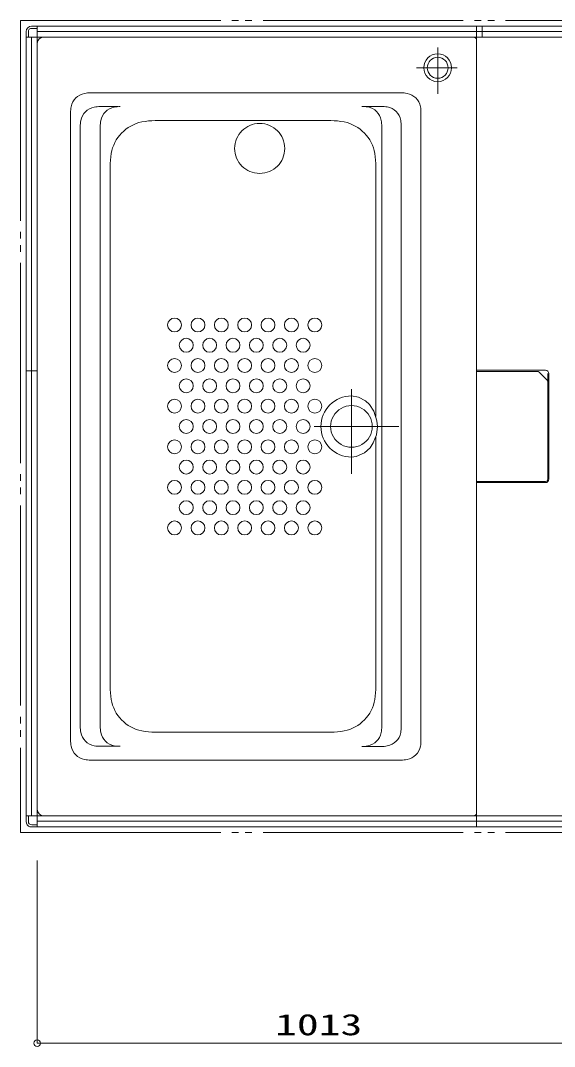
# Model space of a CAD drawing. Units: millimetres on the paper. Extents: x -305 to 305, y -152 to 152.
# Drawn here: x -204.9 to -156.9, y -10.7 to 81.6 of the extents above; entities that cross this region are included whole.
import ezdxf
from ezdxf.enums import TextEntityAlignment as Align

# ---------------------------------------------------------------- set-up
doc = ezdxf.new("R2010")
doc.units = ezdxf.units.MM
doc.linetypes.add('LONG_CHAIN', pattern=[21, 18, -1, 1, -1])
doc.linetypes.add('LONG_DOUBLE_CHAIN', pattern=[21.8, 18, -1, 0.6, -0.6, 0.6, -1])
doc.layers.add('0-0_0', color=7, linetype='Continuous', lineweight=9)
doc.layers.add('0-1_VIEW0001', color=7, linetype='Continuous', lineweight=9)
doc.styles.add('ＭＳ ゴシック', font='')
doc.styles.get('ＭＳ ゴシック').set_extended_font_data('MS Gothic')

# ---------------------------------------------------------------- blocks, each defined once
blk = doc.blocks.new('_ORIGIN')
at = {"layer": '0-0_0'}
blk.add_line((0, 0), (-1, 0), dxfattribs=at)
blk.add_circle((0, 0), 0.5, dxfattribs=at)

msp = doc.modelspace()

# ---------------------------------------------------------------- linework, layer by layer
at = {"layer": '0-0_0'}
for p, q in [((-203.434, 6.033), (-203.434, -10.375)), ((-202.834, -10.375), (-153.364, -10.375))]:
    msp.add_line(p, q, dxfattribs=at)
at = {"layer": '0-1_VIEW0001', "linetype": 'LONG_DOUBLE_CHAIN'}
for p, q in [((-204.934, 81.573), (-111.934, 81.573)), ((-204.934, 81.573), (-204.934, 8.573)), ((-204.934, 8.573), (-153.766, 8.573))]:
    msp.add_line(p, q, dxfattribs=at)
at = {"layer": '0-1_VIEW0001'}
for p, q in [((-204.434, 80.573), (-204.434, 9.548)), ((-204.23, 80.073), (-204.23, 80.569)), ((-113.434, 81.073), (-203.934, 81.073)), ((-203.93, 80.869), (-203.434, 80.869)), ((-113.434, 81.073), (-203.434, 81.073)), ((-203.434, 9.073), (-203.434, 81.073)), ((-203.434, 80.673), (-203.434, 81.073)), ((-113.434, 80.573), (-203.434, 80.573)), ((-163.934, 81.073), (-163.934, 31.074)), ((-163.434, 80.073), (-163.434, 81.073)), ((-112.434, 80.073), (-204.434, 80.073)), ((-204.434, 80.073), (-204.034, 80.073)), ((-203.934, 10.073), (-203.934, 80.073)), ((-203.434, 10.623), (-203.434, 79.524)), ((-202.884, 80.074), (-164.184, 80.074)), ((-163.934, 79.824), (-163.934, 10.323)), ((-198.637, 75.074), (-170.732, 75.074)), ((-196.192, 73.834), (-197.767, 73.834)), ((-173.96, 73.849), (-172.508, 73.849)), ((-200.434, 16.871), (-200.434, 73.276)), ((-168.934, 73.276), (-168.934, 16.871)), ((-199.565, 72.036), (-199.565, 18.11)), ((-197.765, 72.036), (-197.765, 18.11)), ((-192.837, 72.573), (-177.032, 72.573)), ((-172.46, 72.052), (-172.46, 18.095)), ((-170.71, 72.052), (-170.71, 18.095)), ((-196.884, 68.434), (-196.884, 21.713)), ((-172.984, 68.434), (-172.984, 45.973)), ((-203.434, 50.073), (-204.434, 50.073)), ((-163.934, 50.122), (-157.734, 50.122)), ((-157.522, 49.835), (-157.522, 48.535)), ((-157.434, 40.322), (-157.434, 49.822)), ((-157.522, 48.535), (-157.529, 48.304)), ((-172.984, 44.174), (-172.984, 21.713)), ((-163.934, 40.022), (-157.734, 40.022)), ((-163.934, 30.074), (-163.934, 9.073)), ((-177.032, 17.573), (-192.837, 17.573)), ((-196.192, 16.313), (-197.767, 16.313)), ((-173.96, 16.298), (-172.508, 16.298)), ((-183.684, 15.073), (-198.637, 15.073)), ((-183.684, 15.073), (-170.732, 15.073)), ((-204.034, 10.073), (-204.434, 10.073)), ((-204.23, 10.073), (-204.23, 9.552)), ((-203.93, 9.252), (-203.434, 9.252)), ((-153.359, 9.573), (-203.434, 9.573)), ((-203.434, 9.073), (-203.434, 9.473)), ((-202.884, 10.073), (-164.184, 10.073)), ((-203.434, 9.073), (-204.09, 9.073)), ((-153.359, 9.073), (-203.434, 9.073)), ((-153.359, 9.073), (-163.934, 9.073))]:
    msp.add_line(p, q, dxfattribs=at)
at = {"layer": '0-1_VIEW0001', "linetype": 'LONG_CHAIN'}
for p, q in [((-167.434, 79.137), (-167.434, 74.981)), ((-165.668, 77.324), (-169.331, 77.324)), ((-175.184, 48.438), (-175.184, 40.802)), ((-178.549, 45.073), (-170.912, 45.073))]:
    msp.add_line(p, q, dxfattribs=at)
at = {"layer": '0-1_VIEW0001', "color": 4}
for p, q in [((-163.934, 50.02), (-158.466, 50.02)), ((-157.595, 49.232), (-158.324, 49.962)), ((-157.536, 49.091), (-157.536, 40.325)), ((-163.934, 40.125), (-157.736, 40.125))]:
    msp.add_line(p, q, dxfattribs=at)
at = {"layer": '0-1_VIEW0001'}
for points in [[(-153.309, 10.073), (-204.434, 10.073), (-204.434, 80.073)], [(-175.184, 47.823), (-174.554, 47.721), (-173.929, 47.389), (-173.56, 47.043), (-173.173, 46.459), (-172.895, 45.574), (-172.856, 45.073), (-172.943, 44.329), (-173.224, 43.591), (-173.517, 43.154), (-174.011, 42.698), (-174.761, 42.369), (-175.184, 42.323)]]:
    msp.add_lwpolyline(points, dxfattribs=at)
at = {"layer": '0-1_VIEW0001', "color": 4}
for points in [[(-157.595, 49.232), (-157.569, 49.201), (-157.556, 49.177)], [(-157.556, 49.177), (-157.541, 49.132), (-157.536, 49.091)]]:
    msp.add_lwpolyline(points, dxfattribs=at)
at = {"layer": '0-1_VIEW0001'}
for centre, radius in [((-167.434, 77.324), 1.25), ((-167.434, 77.324), 0.94), ((-191.084, 54.198), 0.625), ((-188.984, 54.198), 0.625), ((-186.884, 54.198), 0.625), ((-184.784, 54.198), 0.625), ((-182.684, 54.198), 0.625), ((-180.584, 54.198), 0.625), ((-178.484, 54.198), 0.625), ((-190.034, 52.373), 0.625), ((-187.934, 52.373), 0.625), ((-185.834, 52.373), 0.625), ((-183.734, 52.373), 0.625), ((-181.634, 52.373), 0.625), ((-179.534, 52.373), 0.625), ((-191.084, 50.548), 0.625), ((-188.984, 50.548), 0.625), ((-186.884, 50.548), 0.625), ((-184.784, 50.548), 0.625), ((-182.684, 50.548), 0.625), ((-180.584, 50.548), 0.625), ((-178.484, 50.548), 0.625), ((-190.034, 48.723), 0.625), ((-187.934, 48.723), 0.625), ((-185.834, 48.723), 0.625), ((-183.734, 48.723), 0.625), ((-181.634, 48.723), 0.625), ((-179.534, 48.723), 0.625), ((-191.084, 46.898), 0.625), ((-188.984, 46.898), 0.625), ((-186.884, 46.898), 0.625), ((-184.784, 46.898), 0.625), ((-182.684, 46.898), 0.625), ((-180.584, 46.898), 0.625), ((-178.484, 46.898), 0.625), ((-190.034, 45.073), 0.625), ((-187.934, 45.073), 0.625), ((-185.834, 45.073), 0.625), ((-183.734, 45.073), 0.625), ((-181.634, 45.073), 0.625), ((-179.534, 45.073), 0.625), ((-191.084, 43.248), 0.625), ((-188.984, 43.248), 0.625), ((-186.884, 43.248), 0.625), ((-184.784, 43.248), 0.625), ((-182.684, 43.248), 0.625), ((-180.584, 43.248), 0.625), ((-178.484, 43.248), 0.625), ((-190.034, 41.423), 0.625), ((-187.934, 41.423), 0.625), ((-185.834, 41.423), 0.625), ((-183.734, 41.423), 0.625), ((-181.634, 41.423), 0.625), ((-179.534, 41.423), 0.625), ((-191.084, 39.598), 0.625), ((-188.984, 39.598), 0.625), ((-186.884, 39.598), 0.625), ((-184.784, 39.598), 0.625), ((-182.684, 39.598), 0.625), ((-180.584, 39.598), 0.625), ((-178.484, 39.598), 0.625), ((-190.034, 37.773), 0.625), ((-187.934, 37.773), 0.625), ((-185.834, 37.773), 0.625), ((-183.734, 37.773), 0.625), ((-181.634, 37.773), 0.625), ((-179.534, 37.773), 0.625), ((-191.084, 35.948), 0.625), ((-188.984, 35.948), 0.625), ((-186.884, 35.948), 0.625), ((-184.784, 35.948), 0.625), ((-182.684, 35.948), 0.625), ((-180.584, 35.948), 0.625), ((-178.484, 35.948), 0.625)]:
    msp.add_circle(centre, radius, dxfattribs=at)
at = {"layer": '0-1_VIEW0001', "linetype": 'LONG_DOUBLE_CHAIN'}
msp.add_circle((-183.434, 70.073), 2.25, dxfattribs=at)
at = {"layer": '0-1_VIEW0001'}
for centre, radius, start, end in [((-203.934, 80.573), 0.5, 90, 180), ((-203.93, 80.569), 0.3, 90, 180), ((-202.884, 79.524), 0.55, 90, 180), ((-164.184, 79.824), 0.25, 0, 90), ((-198.909, 73.549), 1.5, 100.47531, 169.52468), ((-198.637, 72.074), 3, 90, 100.47531), ((-170.732, 72.074), 3, 79.52469, 90), ((-170.459, 73.549), 1.5, 10.47531, 79.52469), ((-197.434, 73.276), 3, 169.52468, 180), ((-197.767, 70.834), 3, 90, 100.47531), ((-195.968, 70.834), 3, 90, 100.47531), ((-174.258, 70.849), 3, 79.52469, 90), ((-173.985, 72.324), 1.5, 10.47531, 79.52469), ((-172.508, 70.849), 3, 79.52469, 90), ((-172.235, 72.324), 1.5, 10.47531, 79.52469), ((-171.934, 73.276), 3, 0, 10.47531), ((-198.04, 72.309), 1.5, 100.47531, 169.52468), ((-196.24, 72.309), 1.5, 100.47531, 169.52468), ((-196.565, 72.036), 3, 169.52468, 180), ((-194.765, 72.036), 3, 169.52468, 180), ((-193.334, 69.023), 3.5, 101.47834, 170.30368), ((-192.837, 66.573), 6, 90, 101.47834), ((-177.032, 66.573), 6, 78.52166, 90), ((-176.534, 69.023), 3.5, 9.69632, 78.52166), ((-175.46, 72.052), 3, 0, 10.47531), ((-173.71, 72.052), 3, 0, 10.47531), ((-189.884, 68.434), 7, 170.30368, 180), ((-179.984, 68.434), 7, 0, 9.69633), ((-178.984, 68.526), 6, 359.06925, 0), ((-157.734, 49.822), 0.3, 0, 90), ((-175.184, 45.073), 2.75, 90, 180.00005), ((-175.184, 45.073), 1.875, 360, 180.00006), ((-175.184, 45.073), 1.875, 360, 180.00006), ((-175.184, 45.073), 1.875, 0, 180.00006), ((-175.184, 45.073), 2.75, 179.99995, 270), ((-175.184, 45.073), 1.875, 179.99994, 0), ((-175.184, 45.073), 1.875, 179.99994, 0), ((-175.184, 45.073), 1.875, 179.99994, 0), ((-157.734, 40.322), 0.3, 270, 0), ((-189.884, 21.713), 7, 179.99999, 189.69632), ((-179.984, 21.713), 7, 350.30368, 0), ((-193.334, 21.123), 3.5, 189.69632, 258.52166), ((-176.534, 21.123), 3.5, 281.47834, 350.30368), ((-196.565, 18.11), 3, 179.99999, 190.47532), ((-198.04, 17.838), 1.5, 190.47532, 259.52469), ((-194.765, 18.11), 3, 179.99999, 190.47532), ((-196.24, 17.838), 1.5, 190.47532, 259.52469), ((-192.837, 23.573), 6, 258.52166, 270), ((-177.032, 23.573), 6, 270, 281.47834), ((-173.985, 17.823), 1.5, 280.47532, 349.52469), ((-175.46, 18.095), 3, 349.52469, 0), ((-172.235, 17.823), 1.5, 280.47532, 349.52469), ((-173.71, 18.095), 3, 349.52469, 0), ((-197.434, 16.871), 3, 179.99999, 190.47532), ((-171.934, 16.871), 3, 349.52469, 0), ((-198.909, 16.598), 1.5, 190.47532, 259.52469), ((-197.767, 19.313), 3, 259.52469, 270), ((-195.968, 19.313), 3, 259.52469, 270), ((-174.258, 19.298), 3, 270, 280.47532), ((-172.508, 19.298), 3, 270, 280.47532), ((-170.459, 16.598), 1.5, 280.47532, 349.52469), ((-198.637, 18.073), 3, 259.52469, 270), ((-170.732, 18.073), 3, 270, 280.47532), ((-202.884, 10.623), 0.55, 180, 270), ((-164.184, 10.323), 0.25, 270, 0), ((-203.934, 9.548), 0.5, 180, 251.80513), ((-203.93, 9.552), 0.3, 180, 270)]:
    msp.add_arc(centre, radius, start, end, dxfattribs=at)
at = {"layer": '0-1_VIEW0001', "color": 4}
for centre, start, end in [((-158.466, 49.82), 45.00002, 90), ((-157.736, 40.325), 270, 0)]:
    msp.add_arc(centre, 0.2, start, end, dxfattribs=at)

# ---------------------------------------------------------------- block references
at = {"layer": '0-0_0', "xscale": 0.6, "yscale": 0.6, "rotation": 180}
msp.add_blockref('_ORIGIN', (-203.434, -10.375), dxfattribs=at)

# ---------------------------------------------------------------- texts
at = {"layer": '0-0_0', "style": 'ＭＳ ゴシック', "width": 1.5}
msp.add_text('1013', height=1.921, dxfattribs=at).set_placement((-182.051, -10.245), align=Align.BOTTOM_LEFT)

doc.saveas('drawing.dxf')
